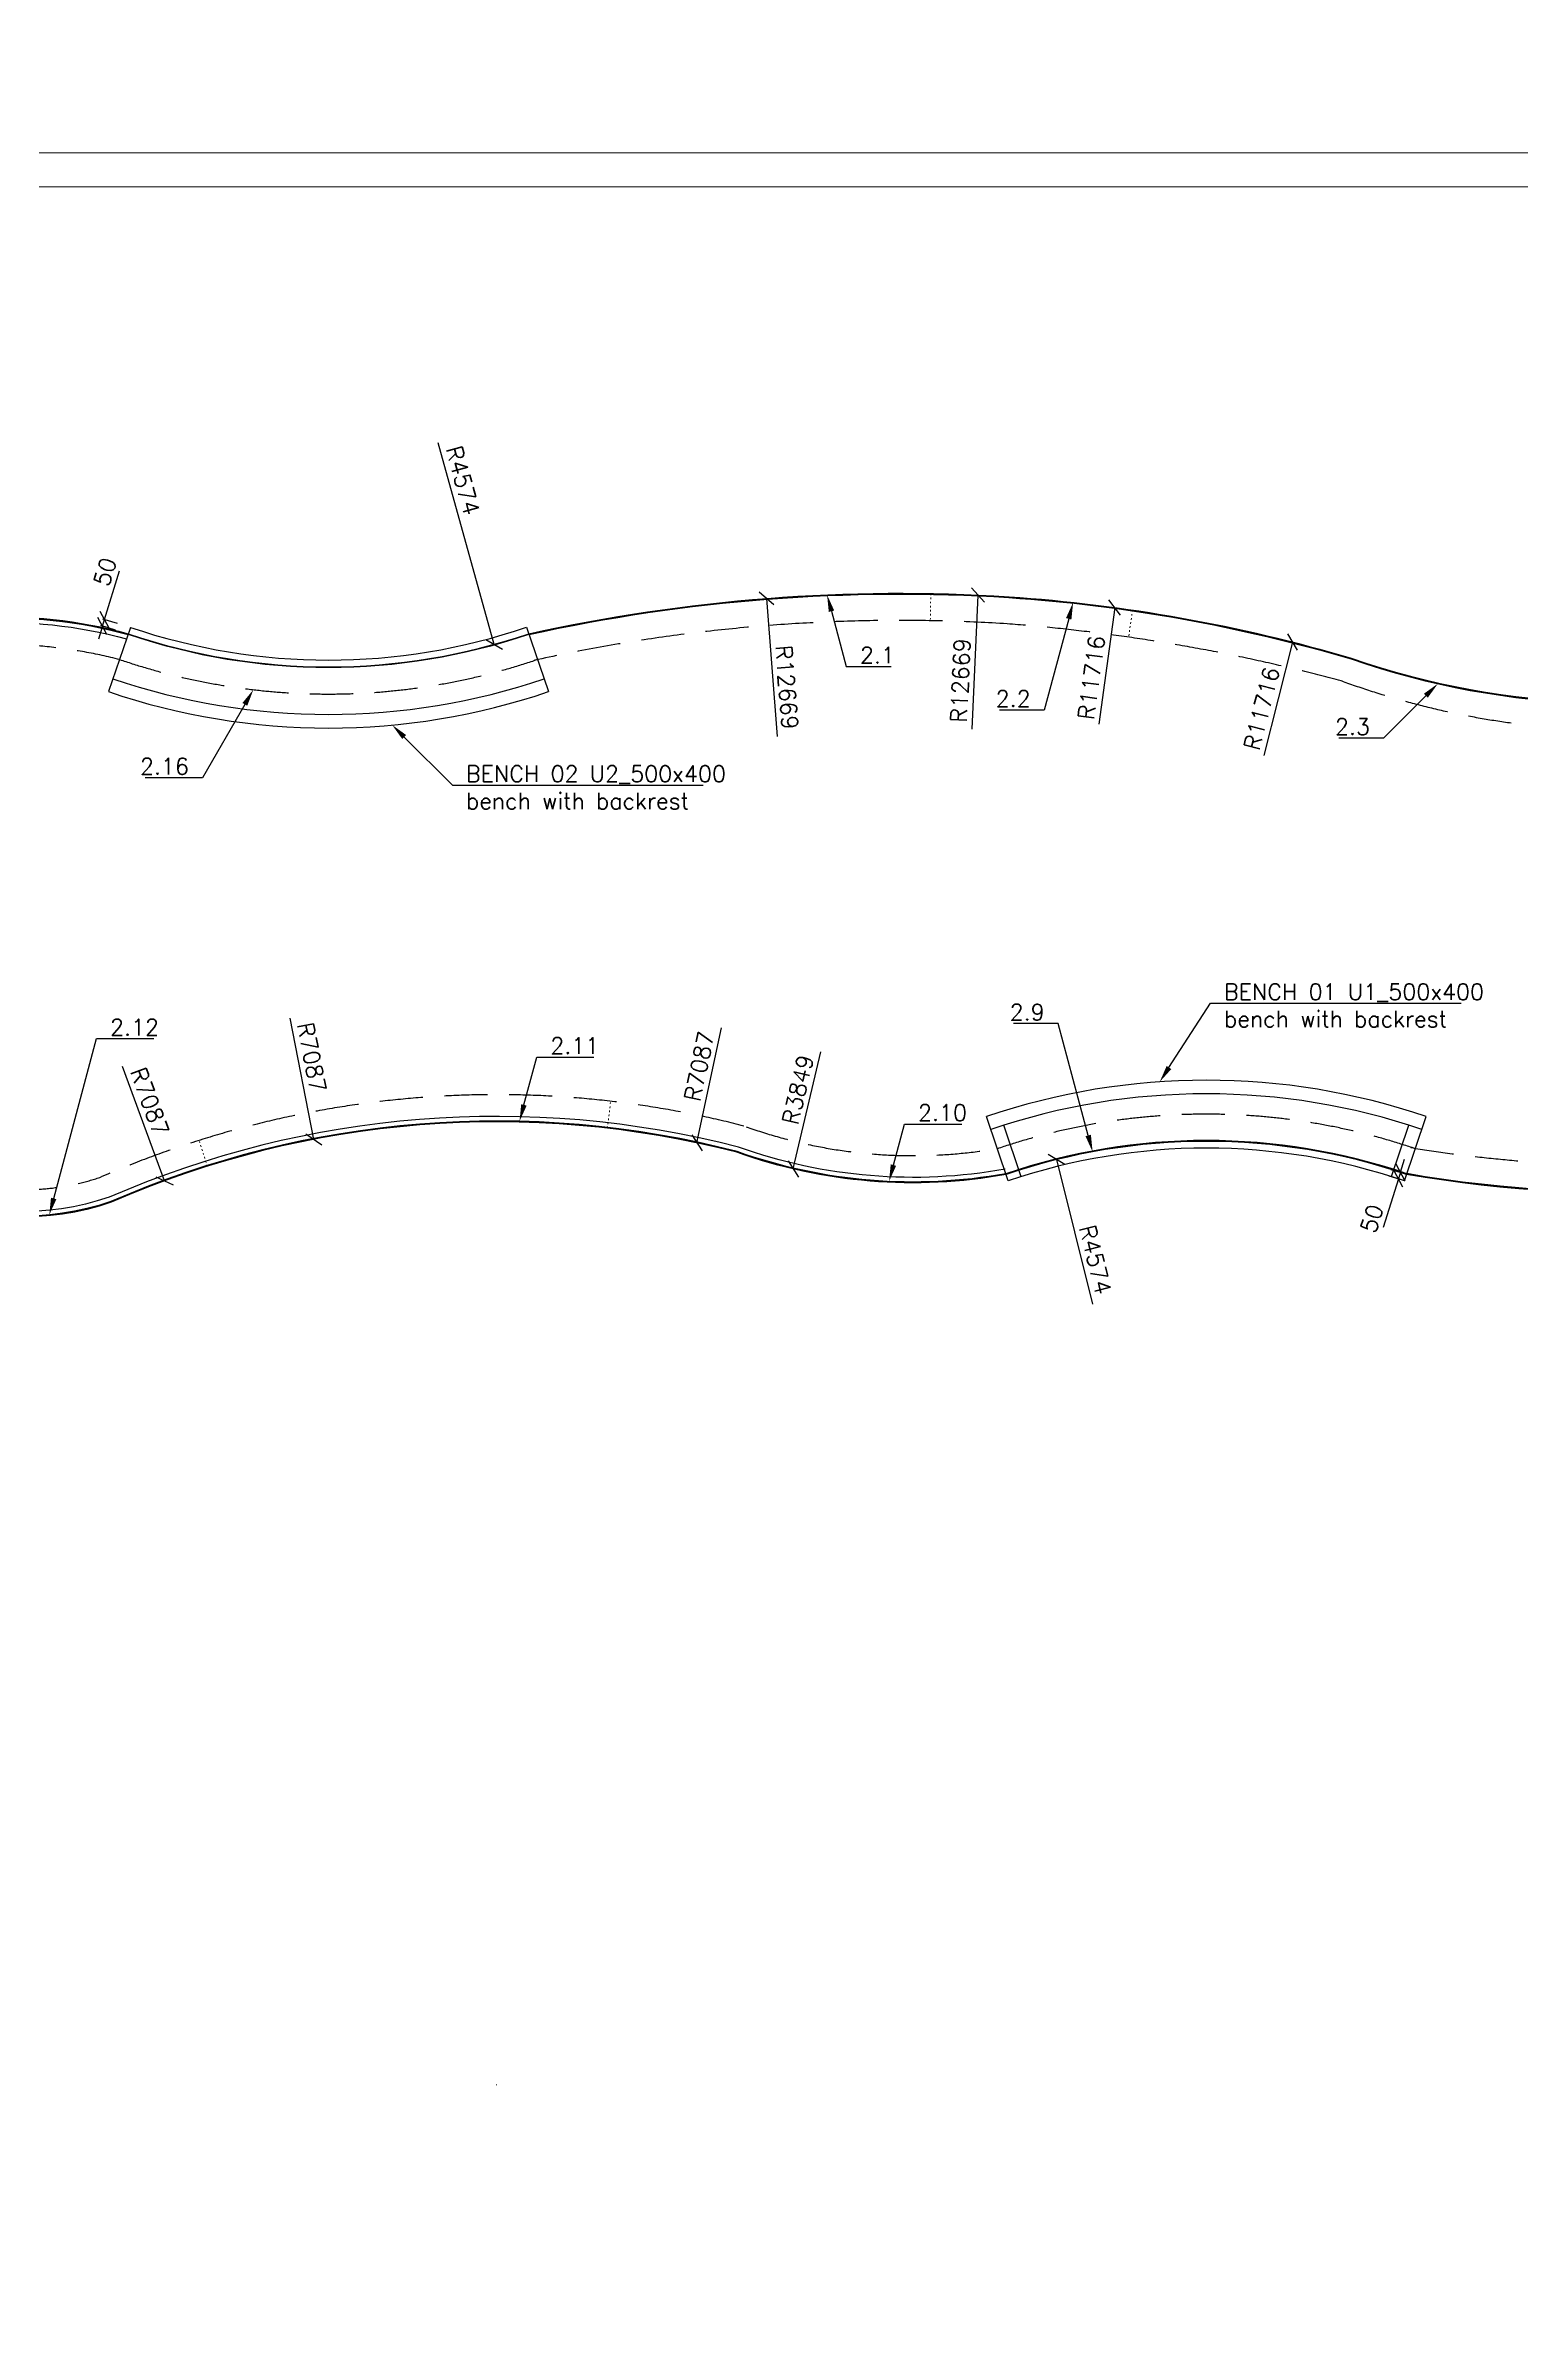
# Model space of a CAD drawing. Header units: millimetres. Extents: x 5046 to 103012, y -15969 to 47766.
# Drawn here: x 27175 to 38037, y 7793 to 24494 of the extents above; entities that cross this region are included whole.
import ezdxf
from ezdxf import colors
from ezdxf.entities.mleader import LeaderData, LeaderLine
from ezdxf.math import Vec2, Vec3

# ---------------------------------------------------------------- set-up
doc = ezdxf.new("R2010")
doc.units = ezdxf.units.MM
for name, pattern in [('ACAD_ISO03W100', [30, 12, -18]), ('ACAD_ISO10W100', [18, 12, -3, 0, -3]), ('HIDDEN2', [4.7625, 3.175, -1.5875])]:
    doc.linetypes.add(name, pattern=pattern)
doc.layers.get('0').update_dxf_attribs({"lineweight": 0})
doc.layers.get('Defpoints').update_dxf_attribs({"lineweight": 0})
for name, color, linetype, lineweight in [('DIM', 3, 'Continuous', 0), ('Kreska-kropka', 240, 'ACAD_ISO10W100', 0), ('Przerywana', 230, 'ACAD_ISO03W100', 0)]:
    doc.layers.add(name, color=color, linetype=linetype, lineweight=lineweight)
for name, color, linetype in [('L_KS1 550', 40, 'Continuous'), ('L_KS_inderside', 40, 'HIDDEN2'), ('L_U1 Bench radie bak and armrest', 112, 'Continuous'), ('L_U2 Bench radie backrest', 210, 'Continuous')]:
    doc.layers.add(name, color=color, linetype=linetype)
doc.styles.add('Skala 1-50', font='simplex.shx', dxfattribs={"height": 120})
doc.dimstyles.new('Skala 1-50', dxfattribs={"dimtxt": 12, "dimasz": 100, "dimexe": 12.5, "dimexo": 0.625, "dimgap": 40, "dimtad": 1, "dimdec": 0, "dimtxsty": 'Skala 1-50', "dimblk": 'OBLIQUE', "dimcen": 2.5, "dimadec": 0, "dimazin": 0, "dimtfac": 1, "dimtdec": 0, "dimtmove": 0, "dimatfit": 3, "dimldrblk": 'OBLIQUE', "dimfxl": 100, "dimfxlon": 1, "dimarcsym": 0})

# ---------------------------------------------------------------- blocks, each defined once
blk = doc.blocks.new('_Oblique')
at = {"color": 0, "linetype": 'ByBlock', "lineweight": -2}
blk.add_line((-0.5, -0.5), (0.5, 0.5), dxfattribs=at)
blk = doc.blocks.new('*D518')
at = {"layer": 'Defpoints', "color": 0}
for p in [(30154, 18663), (24940, 18532)]:
    blk.add_point(p, dxfattribs=at)
at = {"layer": 'DIM', "color": 0, "lineweight": -2}
blk.add_line((24940, 18532), (25734, 18552), dxfattribs=at)
at = {"layer": 'DIM', "color": 0, "linetype": 'ByBlock', "lineweight": -2, "xscale": 100, "yscale": 100, "zscale": 100, "rotation": 181.434982057159}
blk.add_blockref('_Oblique', (24940, 18532), dxfattribs=at)
at = {"layer": 'DIM', "color": 0, "insert": (25434, 18645), "char_height": 120, "attachment_point": 5, "rotation": 1.435, "style": 'Skala 1-50'}
blk.add_mtext('R5216', dxfattribs=at)
blk = doc.blocks.new('*D519')
at = {"layer": 'Defpoints', "color": 0}
for p in [(30154, 18663), (25072, 17490)]:
    blk.add_point(p, dxfattribs=at)
at = {"layer": 'DIM', "color": 0, "lineweight": -2}
blk.add_line((25072, 17490), (25886, 17678), dxfattribs=at)
at = {"layer": 'DIM', "color": 0, "linetype": 'ByBlock', "lineweight": -2, "xscale": 100, "yscale": 100, "zscale": 100, "rotation": 192.9952829179763}
blk.add_blockref('_Oblique', (25072, 17490), dxfattribs=at)
at = {"layer": 'DIM', "color": 0, "insert": (25574, 17709), "char_height": 120, "attachment_point": 5, "rotation": 12.9953, "style": 'Skala 1-50'}
blk.add_mtext('R5216', dxfattribs=at)
blk = doc.blocks.new('*D522')
at = {"layer": 'Defpoints', "color": 0}
for p in [(28051, 16137), (30495, 9485)]:
    blk.add_point(p, dxfattribs=at)
at = {"layer": 'DIM', "color": 0, "lineweight": -2}
blk.add_line((28051, 16137), (27742, 16978), dxfattribs=at)
at = {"layer": 'DIM', "color": 0}
for p, q in [((30492, 9485), (30497, 9485)), ((30495, 9483), (30495, 9488))]:
    blk.add_line(p, q, dxfattribs=at)
at = {"layer": 'DIM', "color": 0, "linetype": 'ByBlock', "lineweight": -2, "xscale": 100, "yscale": 100, "zscale": 100, "rotation": 290.1733448121412}
blk.add_blockref('_Oblique', (28051, 16137), dxfattribs=at)
at = {"layer": 'DIM', "color": 0, "insert": (27943, 16721), "char_height": 120, "attachment_point": 5, "rotation": 290.1733, "style": 'Skala 1-50'}
blk.add_mtext('R7087', dxfattribs=at)
blk = doc.blocks.new('*D523')
at = {"layer": 'Defpoints', "color": 0}
for p in [(29150, 16443), (30495, 9485)]:
    blk.add_point(p, dxfattribs=at)
at = {"layer": 'DIM', "color": 0, "lineweight": -2}
blk.add_line((29150, 16443), (28977, 17334), dxfattribs=at)
at = {"layer": 'DIM', "color": 0}
for p, q in [((30492, 9485), (30497, 9485)), ((30495, 9483), (30495, 9488))]:
    blk.add_line(p, q, dxfattribs=at)
at = {"layer": 'DIM', "color": 0, "linetype": 'ByBlock', "lineweight": -2, "xscale": 100, "yscale": 100, "zscale": 100, "rotation": 280.9420303193487}
blk.add_blockref('_Oblique', (29150, 16443), dxfattribs=at)
at = {"layer": 'DIM', "color": 0, "insert": (29135, 17047), "char_height": 120, "attachment_point": 5, "rotation": 280.942, "style": 'Skala 1-50'}
blk.add_mtext('R7087', dxfattribs=at)
blk = doc.blocks.new('*D524')
at = {"layer": 'Defpoints', "color": 0}
for p in [(31969, 16417), (30495, 9485)]:
    blk.add_point(p, dxfattribs=at)
at = {"layer": 'DIM', "color": 0, "lineweight": -2}
blk.add_line((31969, 16417), (32149, 17264), dxfattribs=at)
at = {"layer": 'DIM', "color": 0}
for p, q in [((30492, 9485), (30497, 9485)), ((30495, 9483), (30495, 9488))]:
    blk.add_line(p, q, dxfattribs=at)
at = {"layer": 'DIM', "color": 0, "linetype": 'ByBlock', "lineweight": -2, "xscale": 100, "yscale": 100, "zscale": 100, "rotation": 257.9954028389058}
blk.add_blockref('_Oblique', (31969, 16417), dxfattribs=at)
at = {"layer": 'DIM', "color": 0, "insert": (31986, 16980), "char_height": 120, "attachment_point": 5, "rotation": 77.9954, "style": 'Skala 1-50'}
blk.add_mtext('R7087', dxfattribs=at)
blk = doc.blocks.new('*D525')
at = {"layer": 'Defpoints', "color": 0}
for p in [(33559, 19972), (32678, 16225)]:
    blk.add_point(p, dxfattribs=at)
at = {"layer": 'DIM', "color": 0, "lineweight": -2}
blk.add_line((32678, 16225), (32880, 17086), dxfattribs=at)
at = {"layer": 'DIM', "color": 0, "linetype": 'ByBlock', "lineweight": -2, "xscale": 100, "yscale": 100, "zscale": 100, "rotation": 256.7590080934967}
blk.add_blockref('_Oblique', (32678, 16225), dxfattribs=at)
at = {"layer": 'DIM', "color": 0, "insert": (32712, 16808), "char_height": 120, "attachment_point": 5, "rotation": 76.759, "style": 'Skala 1-50'}
blk.add_mtext('R3849', dxfattribs=at)
blk = doc.blocks.new('*D534')
at = {"layer": 'Defpoints', "color": 0}
for p in [(36352, 20103), (33469, 8747)]:
    blk.add_point(p, dxfattribs=at)
at = {"layer": 'DIM', "color": 0, "lineweight": -2}
blk.add_line((36352, 20103), (36139, 19267), dxfattribs=at)
at = {"layer": 'DIM', "color": 0, "linetype": 'ByBlock', "lineweight": -2, "xscale": 100, "yscale": 100, "zscale": 100, "rotation": 75.75390200143597}
blk.add_blockref('_Oblique', (36352, 20103), dxfattribs=at)
at = {"layer": 'DIM', "color": 0, "insert": (36124, 19613), "char_height": 120, "attachment_point": 5, "rotation": 75.7539, "style": 'Skala 1-50'}
blk.add_mtext('R11716', dxfattribs=at)
blk = doc.blocks.new('*D535')
at = {"layer": 'Defpoints', "color": 0}
for p in [(35043, 20357), (33469, 8747)]:
    blk.add_point(p, dxfattribs=at)
at = {"layer": 'DIM', "color": 0, "lineweight": -2}
blk.add_line((35043, 20357), (34926, 19499), dxfattribs=at)
at = {"layer": 'DIM', "color": 0, "linetype": 'ByBlock', "lineweight": -2, "xscale": 100, "yscale": 100, "zscale": 100, "rotation": 82.27860717984342}
blk.add_blockref('_Oblique', (35043, 20357), dxfattribs=at)
at = {"layer": 'DIM', "color": 0, "insert": (34872, 19841), "char_height": 120, "attachment_point": 5, "rotation": 82.2786, "style": 'Skala 1-50'}
blk.add_mtext('R11716', dxfattribs=at)
blk = doc.blocks.new('*D536')
at = {"layer": 'Defpoints', "color": 0}
for p in [(34037, 20449), (33462, 7793)]:
    blk.add_point(p, dxfattribs=at)
at = {"layer": 'DIM', "color": 0, "lineweight": -2}
blk.add_line((34037, 20449), (33992, 19461), dxfattribs=at)
at = {"layer": 'DIM', "color": 0, "linetype": 'ByBlock', "lineweight": -2, "xscale": 100, "yscale": 100, "zscale": 100, "rotation": 87.39799648507369}
blk.add_blockref('_Oblique', (34037, 20449), dxfattribs=at)
at = {"layer": 'DIM', "color": 0, "insert": (33908, 19820), "char_height": 120, "attachment_point": 5, "rotation": 87.398, "style": 'Skala 1-50'}
blk.add_mtext('R12669', dxfattribs=at)
blk = doc.blocks.new('*D537')
at = {"layer": 'Defpoints', "color": 0}
for p in [(32480, 20424), (33462, 7793)]:
    blk.add_point(p, dxfattribs=at)
at = {"layer": 'DIM', "color": 0, "lineweight": -2}
blk.add_line((32480, 20424), (32559, 19409), dxfattribs=at)
at = {"layer": 'DIM', "color": 0, "linetype": 'ByBlock', "lineweight": -2, "xscale": 100, "yscale": 100, "zscale": 100, "rotation": 94.44521016586648}
blk.add_blockref('_Oblique', (32480, 20424), dxfattribs=at)
at = {"layer": 'DIM', "color": 0, "insert": (32631, 19770), "char_height": 120, "attachment_point": 5, "rotation": 274.4452, "style": 'Skala 1-50'}
blk.add_mtext('R12669', dxfattribs=at)
blk = doc.blocks.new('*D600')
at = {"layer": 'Defpoints', "color": 0}
for p in [(27610, 20269), (27907, 20124), (27921, 20172)]:
    blk.add_point(p, dxfattribs=at)
at = {"layer": 'DIM', "color": 0, "lineweight": -2}
for p, q in [((27610, 20269), (27721, 20626)), ((27595, 20221), (27566, 20125)), ((27691, 20191), (27583, 20224)), ((27595, 20221), (27610, 20269)), ((27706, 20239), (27598, 20272))]:
    blk.add_line(p, q, dxfattribs=at)
at = {"layer": 'DIM', "color": 0, "linetype": 'ByBlock', "lineweight": -2, "xscale": 100, "yscale": 100, "zscale": 100}
for p, rotation in [((27595, 20221), 72.8195962759708), ((27610, 20269), 252.8195962759708)]:
    blk.add_blockref('_Oblique', p, dxfattribs=dict(at, rotation=rotation))
at = {"layer": 'DIM', "color": 0, "insert": (27614, 20620), "char_height": 120, "attachment_point": 5, "rotation": 72.8196, "style": 'Skala 1-50'}
blk.add_mtext('50', dxfattribs=at)
blk = doc.blocks.new('*D601')
at = {"layer": 'Defpoints', "color": 0}
for p in [(37075, 16222), (37060, 16175), (37130, 16153)]:
    blk.add_point(p, dxfattribs=at)
at = {"layer": 'DIM', "color": 0, "lineweight": -2}
for p, q in [((37075, 16222), (37157, 16197)), ((37145, 16201), (37130, 16153)), ((37145, 16201), (37175, 16296)), ((37130, 16153), (37019, 15795)), ((37060, 16174), (37142, 16149))]:
    blk.add_line(p, q, dxfattribs=at)
at = {"layer": 'DIM', "color": 0, "linetype": 'ByBlock', "lineweight": -2, "xscale": 100, "yscale": 100, "zscale": 100}
for p, rotation in [((37130, 16153), 72.74219482342822), ((37145, 16201), 252.7421948234282)]:
    blk.add_blockref('_Oblique', p, dxfattribs=dict(at, rotation=rotation))
at = {"layer": 'DIM', "color": 0, "insert": (36935, 15860), "char_height": 120, "attachment_point": 5, "rotation": 72.7422, "style": 'Skala 1-50'}
blk.add_mtext('50', dxfattribs=at)
blk = doc.blocks.new('*D1067')
at = {"layer": 'Defpoints', "color": 0}
for p in [(29258, 24494), (30477, 20086)]:
    blk.add_point(p, dxfattribs=at)
at = {"layer": 'DIM', "color": 0, "lineweight": -2}
blk.add_line((30477, 20086), (30066, 21570), dxfattribs=at)
at = {"layer": 'DIM', "color": 0, "linetype": 'ByBlock', "lineweight": -2, "xscale": 100, "yscale": 100, "zscale": 100, "rotation": 285.4569547767657}
blk.add_blockref('_Oblique', (30477, 20086), dxfattribs=at)
at = {"layer": 'DIM', "color": 0, "insert": (30247, 21293), "char_height": 120, "attachment_point": 5, "rotation": 285.457, "style": 'Skala 1-50'}
blk.add_mtext('R4574', dxfattribs=at)
blk = doc.blocks.new('*D1068')
at = {"layer": 'Defpoints', "color": 0}
for p in [(34615, 16294), (35718, 11854)]:
    blk.add_point(p, dxfattribs=at)
at = {"layer": 'DIM', "color": 0, "lineweight": -2}
blk.add_line((34615, 16294), (34880, 15229), dxfattribs=at)
at = {"layer": 'DIM', "color": 0, "linetype": 'ByBlock', "lineweight": -2, "xscale": 100, "yscale": 100, "zscale": 100, "rotation": 103.9428076712504}
blk.add_blockref('_Oblique', (34615, 16294), dxfattribs=at)
at = {"layer": 'DIM', "color": 0, "insert": (34901, 15558), "char_height": 120, "attachment_point": 5, "rotation": 283.9428, "style": 'Skala 1-50'}
blk.add_mtext('R4574', dxfattribs=at)

msp = doc.modelspace()

# ---------------------------------------------------------------- linework, layer by layer
for p, q in [((5046, 23703.4), (47046, 23703.4)), ((47046, 23703.4), (5046, 23703.4)), ((6296, 23453.4), (46796, 23453.4))]:
    msp.add_line(p, q)
at = {"layer": 'Kreska-kropka'}
msp.add_lwpolyline([(34243.4, 16187.4, -0.1312845), (32264.7, 16350.4, 0.1675448), (27657.6, 15982.4, -0.3726121), (25224.7, 16967.3, -0.1109589), (24973.1, 19238.8, -0.2355152), (25585.6, 20044.6, -0.1619513), (27784.3, 20161.1)], format="xyb", dxfattribs=at)
at = {"layer": 'L_KS1 550'}
for points in [[(30731.3, 20164.3, -0.0702895), (34265.3, 20436.5, -0.0547556), (36783.6, 19984.9, 0.1533712), (40345.2, 19877.9, -0.9915145), (41574.3, 16440.4, -0.1144671), (37190.3, 16184.7)], [(30732, 20161.3, -0.0702894), (34265.1, 20433.5, -0.054754), (36782.7, 19982, 0.1533721), (40346.1, 19875, -0.9915124), (41573.4, 16443.3, -0.1144645), (37190.8, 16187.7)], [(30732.6, 20158.4, -0.0702892), (34264.9, 20430.5, -0.0547523), (36781.7, 19979.2, 0.1533729), (40347, 19872.2, -0.9915103), (41572.5, 16446.1, -0.1144619), (37191.3, 16190.6)], [(34244, 16184.4, -0.1312755), (32263.8, 16347.5, 0.1675444), (27658.7, 15979.6, -0.3726599), (25221.9, 16966.1, -0.1109748), (24970.1, 19239.2, -0.2355712), (25584.4, 20047.4, -0.1619606), (27785, 20164)], [(34242.9, 16190.3, -0.1312935), (32265.5, 16353.3, 0.1675452), (27656.5, 15985.2, -0.3725642), (25227.4, 16968.4, -0.1109429), (24976, 19238.3, -0.2354589), (25586.8, 20041.9, -0.1619156), (27783.1, 20158.3)], [(34236.9, 16223.8, -0.1313965), (32275.5, 16385.8, 0.16755), (27644.2, 16016.9, -0.3720132), (25258.8, 16981.8, -0.1107605), (25009.7, 19233.3, -0.2348034), (25600.6, 20010.8, -0.1616572), (27772.1, 20126)]]:
    msp.add_lwpolyline(points, format="xyb", dxfattribs=at)
at = {"layer": 'L_KS_inderside', "ltscale": 100}
for points in [[(30774.5, 19969, -0.070266), (34251.4, 20237, -0.047512), (36728.6, 19811.3, 0.1583173), (40404.8, 19686.9, -0.976329), (41535.2, 16597.9, -0.1058978), (37222.3, 16382.1, -0.1058978)], [(27720.5, 19974.1, 0.145695), (25658.9, 19893.6, 0.1878032), (25154.6, 19202.2, 0.1037093), (25406.6, 17044.3, 0.3691221), (27586.5, 16166.3, -0.1672419), (32313.7, 16541.2, -0.1672419)], [(34208.4, 16381.2, -0.1312755), (32331.1, 16535.9, -0.1312755)]]:
    msp.add_lwpolyline(points, format="xyb", dxfattribs=at)
at = {"layer": 'L_KS_inderside', "color": 6, "ltscale": 100}
msp.add_lwpolyline([(27720.7, 19974.6, 0.1654441), (30795.8, 19974.9, 0.1654441)], format="xyb", dxfattribs=at)
at = {"layer": 'L_KS_inderside', "color": 112, "ltscale": 100}
msp.add_lwpolyline([(37254.7, 16374.1, 0.1654441), (34179.5, 16373.8, 0.1654441)], format="xyb", dxfattribs=at)
at = {"layer": 'L_U1 Bench radie bak and armrest', "color": 4}
for points in [[(27672.4, 19832.6, 0.1654441), (30844.1, 19832.9)], [(37303, 16516.1, 0.1654441), (34131.2, 16515.8)]]:
    msp.add_lwpolyline(points, format="xyb", dxfattribs=at)
at = {"layer": 'L_U1 Bench radie bak and armrest'}
for points in [[(37335.2, 16610.7, 0.1654441), (34099, 16610.4)], [(37192.2, 16190.4, 0.1654441), (34242, 16190.1)], [(37191.2, 16187.5, 0.1654441), (34243, 16187.3)], [(37190.3, 16184.7, 0.1654441), (34244, 16184.4)], [(37174.2, 16137.4, 0.1654441), (34260.1, 16137.1)]]:
    msp.add_lwpolyline(points, format="xyb", dxfattribs=at)
for points in [[(34260.1, 16137.1), (34099, 16610.4)], [(37174.2, 16137.4), (37335.2, 16610.7)]]:
    msp.add_lwpolyline(points, dxfattribs=at)
at = {"layer": 'L_U1 Bench radie bak and armrest', "color": 4}
for points in [[(34355.1, 16168.3), (34226.2, 16547)], [(37079.1, 16168.5), (37208, 16547.3)]]:
    msp.add_lwpolyline(points, dxfattribs=at)
at = {"layer": 'L_U2 Bench radie backrest'}
for points in [[(27801.1, 20211.3), (27640.2, 19737.9)], [(30715.2, 20211.6), (30876.3, 19738.3)]]:
    msp.add_lwpolyline(points, dxfattribs=at)
for points in [[(27801.1, 20211.3, 0.1654441), (30715.2, 20211.6)], [(27784.1, 20161.1, 0.1654441), (30732.3, 20161.4)], [(27784.6, 20162.6, 0.1654441), (30731.8, 20162.8)], [(27785, 20164, 0.1654441), (30731.3, 20164.3)], [(27640.2, 19737.9, 0.1654441), (30876.3, 19738.3)]]:
    msp.add_lwpolyline(points, format="xyb", dxfattribs=at)
at = {"layer": 'Przerywana'}
for p, q in [((33689.7, 20460), (33686.1, 20260)), ((35173.9, 20338.9), (35145.1, 20139.1)), ((31310.8, 16524.7), (31333.9, 16723.4)), ((28366.3, 16244.7), (28306.3, 16435.4))]:
    msp.add_line(p, q, dxfattribs=at)

# ---------------------------------------------------------------- dimensions: what is measured, and where the dimension line sits
at = {"layer": 'DIM'}
for center, mpoint, picture, middle in [((29257.8, 24494.4), (30476.8, 20085.8), '*D1067', (30150.2, 21266.8)), ((33461.9, 7793.3), (32480, 20423.9), '*D537', (32531.4, 19762.2)), ((33461.9, 7793.3), (34037, 20449), '*D536', (34008.2, 19815.3)), ((33468.6, 8747.2), (35042.7, 20357.4), '*D535', (34970.9, 19827.4)), ((33468.6, 8747.2), (36351.8, 20103.3), '*D534', (36221, 19588.3)), ((33559.1, 19972.1), (32677.5, 16225.3), '*D525', (32809.3, 16785.2)), ((30153.8, 18662.9), (24939.8, 18532.3), '*D518', (25436.8, 18544.8)), ((30153.8, 18662.9), (25071.7, 17490.1), '*D519', (25596.8, 17611.3)), ((35717.5, 11854.3), (34615.4, 16293.5), '*D1068', (34804.1, 15533.6))]:
    dim = msp.add_radius_dim(center=center, mpoint=mpoint, dimstyle='Skala 1-50', dxfattribs=at)
    dim.commit()
    dim.dimension.update_dxf_attribs({"geometry": picture, "text_midpoint": middle, "dimtype": 164})
for p1, p2, distance, picture, middle in [((27906.7, 20124.5), (27921.5, 20172.3), 326, '*D600', (27614, 20620.2)), ((37074.5, 16222.4), (37059.7, 16174.6), 73.7, '*D601', (36934.5, 15860.5))]:
    dim = msp.add_aligned_dim(p1=p1, p2=p2, distance=distance, dimstyle='Skala 1-50', dxfattribs=at)
    dim.commit()
    dim.dimension.update_dxf_attribs({"geometry": picture, "text_midpoint": middle})
for mpoint, picture, middle in [((29149.6, 16443), '*D523', (29036.5, 17028)), ((31968.8, 16416.9), '*D524', (32084.1, 16959.1)), ((28050.8, 16137.1), '*D522', (27849.1, 16686.2))]:
    dim = msp.add_radius_dim(center=(30494.8, 9485.1), mpoint=mpoint, dimstyle='Skala 1-50', override={"dimtofl": 0}, dxfattribs=at)
    dim.commit()
    dim.dimension.update_dxf_attribs({"geometry": picture, "text_midpoint": middle, "dimtype": 164})

# ---------------------------------------------------------------- leaders
ml = msp.add_multileader_mtext('Standard', dxfattribs=at)
ml.set_content('2.1', style='Skala 1-50')
ml.set_leader_properties()
ml.build(insert=Vec2(0, 0))
ml.multileader.update_dxf_attribs({"has_text_frame": 1, "text_left_attachment_type": 5, "text_right_attachment_type": 5, "dogleg_length": 50, "arrow_head_size": 125})
ctx = ml.context
ctx.base_point, ctx.char_height, ctx.arrow_head_size, ctx.landing_gap_size, ctx.plane_origin = Vec3(33118.2, 19922.4), 120, 125, 50, Vec3(32926.7, 20450.7)
ctx.left_attachment, ctx.right_attachment = 5, 5
notes = []
notes.append((ctx, [(0, (1, 1, 0), (33068.2, 19922.4), (1, 0), 50, [(0, [(32926.7, 20450.7)], 0, [])])]))
ctx.mtext.insert, ctx.mtext.flow_direction = Vec3(33168.2, 20066.4), 5
ml = msp.add_multileader_mtext('Standard', dxfattribs=at)
ml.set_content('2.2', style='Skala 1-50')
ml.set_leader_properties()
ml.build(insert=Vec2(0, 0))
ml.multileader.update_dxf_attribs({"has_text_frame": 1, "text_left_attachment_type": 5, "text_right_attachment_type": 5, "dogleg_length": 50, "arrow_head_size": 125})
ctx = ml.context
ctx.base_point, ctx.char_height, ctx.arrow_head_size, ctx.landing_gap_size, ctx.plane_origin = Vec3(34123.2, 19602.4), 120, 125, 50, Vec3(34736.9, 20394.8)
ctx.left_attachment, ctx.right_attachment, ctx.text_align_type = 5, 5, 2
notes.append((ctx, [(0, (1, 1, 0), (34524.6, 19602.4), (-1, 0), 50, [(0, [(34736.9, 20394.8)], 0, [])])]))
ctx.mtext.insert, ctx.mtext.alignment, ctx.mtext.flow_direction = Vec3(34424.6, 19746.4), 3, 5
ml = msp.add_multileader_mtext('Standard', dxfattribs=at)
ml.set_content('2.16', style='Skala 1-50')
ml.set_leader_properties()
ml.build(insert=Vec2(0, 0))
ml.multileader.update_dxf_attribs({"has_text_frame": 1, "text_left_attachment_type": 5, "text_right_attachment_type": 5, "dogleg_length": 50, "arrow_head_size": 125})
ctx = ml.context
ctx.base_point, ctx.char_height, ctx.arrow_head_size, ctx.landing_gap_size, ctx.plane_origin = Vec3(27844, 19104.6), 120, 125, 50, Vec3(28705.2, 19752.5)
ctx.left_attachment, ctx.right_attachment, ctx.text_align_type = 5, 5, 2
notes.append((ctx, [(0, (1, 1, 0), (28331.2, 19104.6), (-1, 0), 50, [(0, [(28705.2, 19752.5)], 0, [])])]))
ctx.mtext.insert, ctx.mtext.alignment, ctx.mtext.flow_direction = Vec3(28231.2, 19248.6), 3, 5
ml = msp.add_multileader_mtext('Standard', dxfattribs=at)
ml.set_content('2.3', style='Skala 1-50')
ml.set_leader_properties()
ml.build(insert=Vec2(0, 0))
ml.multileader.update_dxf_attribs({"has_text_frame": 1, "text_left_attachment_type": 5, "text_right_attachment_type": 5, "dogleg_length": 50, "arrow_head_size": 125})
ctx = ml.context
ctx.base_point, ctx.char_height, ctx.arrow_head_size, ctx.landing_gap_size, ctx.plane_origin = Vec3(36619.1, 19396.3), 120, 125, 50, Vec3(37420.7, 19796.5)
ctx.left_attachment, ctx.right_attachment, ctx.text_align_type = 5, 5, 2
notes.append((ctx, [(0, (1, 1, 0), (37020.5, 19396.3), (-1, 0), 50, [(0, [(37420.7, 19796.5)], 0, [])])]))
ctx.mtext.insert, ctx.mtext.alignment, ctx.mtext.flow_direction = Vec3(36920.5, 19540.3), 3, 5
ml = msp.add_multileader_mtext('Standard', dxfattribs=at)
ml.set_content('BENCH 02 U2_500x400\\Pbench with backrest', style='Skala 1-50')
ml.set_leader_properties()
ml.build(insert=Vec2(0, 0))
ml.multileader.update_dxf_attribs({"text_left_attachment_type": 6, "text_right_attachment_type": 3, "dogleg_length": 50, "arrow_head_size": 125})
ctx = ml.context
ctx.base_point, ctx.char_height, ctx.arrow_head_size, ctx.landing_gap_size, ctx.plane_origin = Vec3(30219.9, 19049.5), 120, 125, 50, Vec3(29727, 19492.4)
ctx.left_attachment, ctx.right_attachment = 6, 3
notes.append((ctx, [(0, (1, 1, 0), (30169.9, 19049.5), (1, 0), 50, [(0, [(29727, 19492.4)], 0, [])])]))
ctx.mtext.insert, ctx.mtext.flow_direction = Vec3(30269.9, 19193.5), 5
ml = msp.add_multileader_mtext('Standard', dxfattribs=at)
ml.set_content('BENCH 01 U1_500x400\\Pbench with backrest', style='Skala 1-50')
ml.set_leader_properties()
ml.build(insert=Vec2(0, 0))
ml.multileader.update_dxf_attribs({"text_left_attachment_type": 6, "text_right_attachment_type": 3, "dogleg_length": 50, "arrow_head_size": 125})
ctx = ml.context
ctx.base_point, ctx.char_height, ctx.arrow_head_size, ctx.landing_gap_size, ctx.plane_origin = Vec3(35797.5, 17444.7), 120, 125, 50, Vec3(35304.6, 17887.5)
ctx.left_attachment, ctx.right_attachment = 6, 3
notes.append((ctx, [(0, (1, 1, 0), (35747.5, 17444.7), (1, 0), 50, [(0, [(35374.5, 16866.6)], 0, [])])]))
ctx.mtext.insert, ctx.mtext.flow_direction = Vec3(35847.5, 17588.7), 5
ml = msp.add_multileader_mtext('Standard', dxfattribs=at)
ml.set_content('2.9', style='Skala 1-50')
ml.set_leader_properties()
ml.build(insert=Vec2(0, 0))
ml.multileader.update_dxf_attribs({"has_text_frame": 1, "text_left_attachment_type": 5, "text_right_attachment_type": 5, "dogleg_length": 50, "arrow_head_size": 125})
ctx = ml.context
ctx.base_point, ctx.char_height, ctx.arrow_head_size, ctx.landing_gap_size, ctx.plane_origin = Vec3(34231.8, 17295), 120, 125, 50, Vec3(34880.4, 16351)
ctx.left_attachment, ctx.right_attachment, ctx.text_align_type = 5, 5, 2
notes.append((ctx, [(0, (1, 1, 0), (34627.5, 17295), (-1, 0), 50, [(0, [(34880.4, 16351)], 0, [])])]))
ctx.mtext.insert, ctx.mtext.alignment, ctx.mtext.flow_direction = Vec3(34527.5, 17439), 3, 5
ml = msp.add_multileader_mtext('Standard', dxfattribs=at)
ml.set_content('2.12', style='Skala 1-50')
ml.set_leader_properties()
ml.build(insert=Vec2(0, 0))
ml.multileader.update_dxf_attribs({"has_text_frame": 1, "text_left_attachment_type": 5, "text_right_attachment_type": 5, "dogleg_length": 50, "arrow_head_size": 125})
ctx = ml.context
ctx.base_point, ctx.char_height, ctx.arrow_head_size, ctx.landing_gap_size, ctx.plane_origin = Vec3(27601.5, 17184.5), 120, 125, 50, Vec3(27203.9, 15887.4)
ctx.left_attachment, ctx.right_attachment = 5, 5
notes.append((ctx, [(0, (1, 1, 0), (27551.5, 17184.5), (1, 0), 50, [(0, [(27203.9, 15887.4)], 0, [])])]))
ctx.mtext.insert, ctx.mtext.flow_direction = Vec3(27651.5, 17328.5), 5
ml = msp.add_multileader_mtext('Standard', dxfattribs=at)
ml.set_content('2.11', style='Skala 1-50')
ml.set_leader_properties()
ml.build(insert=Vec2(0, 0))
ml.multileader.update_dxf_attribs({"has_text_frame": 1, "text_left_attachment_type": 5, "text_right_attachment_type": 5, "dogleg_length": 50, "arrow_head_size": 125})
ctx = ml.context
ctx.base_point, ctx.char_height, ctx.arrow_head_size, ctx.landing_gap_size, ctx.plane_origin = Vec3(30840.4, 17048.3), 120, 125, 50, Vec3(30663.8, 16575.8)
ctx.left_attachment, ctx.right_attachment = 5, 5
notes.append((ctx, [(0, (1, 1, 0), (30790.4, 17048.3), (1, 0), 50, [(0, [(30663.8, 16575.8)], 0, [])])]))
ctx.mtext.insert, ctx.mtext.flow_direction = Vec3(30890.4, 17192.3), 5
ml = msp.add_multileader_mtext('Standard', dxfattribs=at)
ml.set_content('2.10', style='Skala 1-50')
ml.set_leader_properties()
ml.build(insert=Vec2(0, 0))
ml.multileader.update_dxf_attribs({"has_text_frame": 1, "text_left_attachment_type": 5, "text_right_attachment_type": 5, "dogleg_length": 50, "arrow_head_size": 125})
ctx = ml.context
ctx.base_point, ctx.char_height, ctx.arrow_head_size, ctx.landing_gap_size, ctx.plane_origin = Vec3(33545.7, 16555.6), 120, 125, 50, Vec3(33382.5, 16133.1)
ctx.left_attachment, ctx.right_attachment = 5, 5
notes.append((ctx, [(0, (1, 1, 0), (33495.7, 16555.6), (1, 0), 50, [(0, [(33382.5, 16133.1)], 0, [])])]))
ctx.mtext.insert, ctx.mtext.flow_direction = Vec3(33595.7, 16699.6), 5
for ctx, leaders in notes:
    for number, flags, end, landing, length, lines in leaders:
        leader = LeaderData()
        leader.index, (leader.has_last_leader_line, leader.has_dogleg_vector, leader.attachment_direction) = number, flags
        leader.last_leader_point, leader.dogleg_vector, leader.dogleg_length = Vec3(end), Vec3(landing), length
        for number, points, colour, breaks in lines:
            line = LeaderLine()
            line.index, line.vertices, line.color, line.breaks = number, Vec3.list(points), colors.encode_raw_color(colour), breaks
            leader.lines.append(line)
        ctx.leaders.append(leader)

doc.saveas('drawing.dxf')
